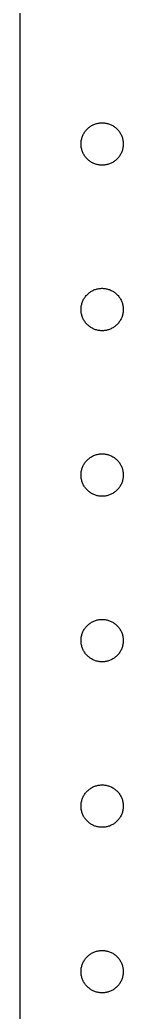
# Model space of a CAD drawing. Header units: metres. Extents: x 1 to 148, y -190 to 190.
# Drawn here: x 1.3 to 11.3, y -99.9 to -4 of the extents above; entities that cross this region are included whole.
import ezdxf

# ---------------------------------------------------------------- set-up
doc = ezdxf.new("R2010")
doc.units = ezdxf.units.M

msp = doc.modelspace()

# ---------------------------------------------------------------- linework, layer by layer
for p, q in [((1.26969, 184.15), (1.26969, -184.15)), ((7.96308, -14.4204), (8.03052, -14.367)), ((8.03052, -14.367), (8.09989, -14.3166)), ((8.09989, -14.3166), (8.17121, -14.2689)), ((8.17121, -14.2689), (8.24485, -14.2243)), ((8.24485, -14.2243), (8.32003, -14.1832)), ((8.32003, -14.1832), (8.39677, -14.1449)), ((8.39677, -14.1449), (8.47545, -14.11)), ((8.47545, -14.11), (8.55529, -14.0782)), ((8.55529, -14.0782), (8.63629, -14.0503)), ((8.63629, -14.0503), (8.71846, -14.0255)), ((8.71846, -14.0255), (8.80179, -14.0038)), ((8.80179, -14.0038), (8.8855, -13.986)), ((8.8855, -13.986), (8.97038, -13.9716)), ((8.97038, -13.9716), (9.05565, -13.9612)), ((9.05565, -13.9612), (9.14091, -13.9538)), ((9.14091, -13.9538), (9.22696, -13.9503)), ((9.22696, -13.9503), (9.31261, -13.9503)), ((9.31261, -13.9503), (9.39865, -13.9538)), ((9.39865, -13.9538), (9.48392, -13.9612)), ((9.48392, -13.9612), (9.56918, -13.9716)), ((9.56918, -13.9716), (9.65406, -13.986)), ((9.65406, -13.986), (9.73778, -14.0038)), ((9.73778, -14.0038), (9.82111, -14.0255)), ((9.82111, -14.0255), (9.90327, -14.0503)), ((9.90327, -14.0503), (9.98427, -14.0782)), ((9.98427, -14.0782), (10.0641, -14.11)), ((10.0641, -14.11), (10.1428, -14.1449)), ((10.1428, -14.1449), (10.2195, -14.1832)), ((10.2195, -14.1832), (10.2947, -14.2243)), ((10.2947, -14.2243), (10.3684, -14.2689)), ((10.3684, -14.2689), (10.4397, -14.3166)), ((10.4397, -14.3166), (10.509, -14.367)), ((10.509, -14.367), (10.5765, -14.4204)), ((7.30731, -15.4072), (7.33366, -15.3258)), ((7.33366, -15.3258), (7.36389, -15.2452)), ((7.36389, -15.2452), (7.39722, -15.1661)), ((7.39722, -15.1661), (7.43365, -15.0882)), ((7.43365, -15.0882), (7.47319, -15.0123)), ((7.47319, -15.0123), (7.51621, -14.9378)), ((7.51621, -14.9378), (7.56233, -14.8654)), ((7.56233, -14.8654), (7.61116, -14.7948)), ((7.61116, -14.7948), (7.6631, -14.7266)), ((7.6631, -14.7266), (7.71813, -14.6603)), ((7.71813, -14.6603), (7.77549, -14.5964)), ((7.77549, -14.5964), (7.83557, -14.5352)), ((7.83557, -14.5352), (7.89797, -14.4762)), ((7.89797, -14.4762), (7.96308, -14.4204)), ((10.5765, -14.4204), (10.6416, -14.4762)), ((10.6416, -14.4762), (10.704, -14.5352)), ((10.704, -14.5352), (10.7641, -14.5964)), ((10.7641, -14.5964), (10.8218, -14.6603)), ((10.8218, -14.6603), (10.8765, -14.7266)), ((10.8765, -14.7266), (10.9284, -14.7948)), ((10.9284, -14.7948), (10.9772, -14.8654)), ((10.9772, -14.8654), (11.0234, -14.9378)), ((11.0234, -14.9378), (11.0664, -15.0123)), ((11.0664, -15.0123), (11.1059, -15.0882)), ((11.1059, -15.0882), (11.1427, -15.1661)), ((11.1427, -15.1661), (11.1757, -15.2452)), ((11.1757, -15.2452), (11.2059, -15.3258)), ((11.2059, -15.3258), (11.2323, -15.4072)), ((7.21971, -15.9998), (7.22165, -15.9141)), ((7.22165, -16.0858), (7.21971, -15.9998)), ((7.22165, -15.9141), (7.22708, -15.8281)), ((7.22708, -16.1715), (7.22165, -16.0858)), ((7.22708, -15.8281), (7.23599, -15.7428)), ((7.23599, -16.2568), (7.22708, -16.1715)), ((7.23599, -15.7428), (7.24839, -15.658)), ((7.24839, -16.3416), (7.23599, -16.2568)), ((7.24839, -15.658), (7.26467, -15.5735)), ((7.26467, -15.5735), (7.28405, -15.4901)), ((7.28405, -15.4901), (7.30731, -15.4072)), ((11.2323, -15.4072), (11.2555, -15.4901)), ((11.2555, -15.4901), (11.2749, -15.5735)), ((11.2749, -15.5735), (11.2912, -15.658)), ((11.2912, -15.658), (11.3036, -15.7428)), ((11.3036, -16.2568), (11.2912, -16.3416)), ((11.3036, -15.7428), (11.3125, -15.8281)), ((11.3125, -16.1715), (11.3036, -16.2568)), ((11.3125, -15.8281), (11.3179, -15.9141)), ((11.3179, -16.0858), (11.3125, -16.1715)), ((11.3179, -15.9141), (11.3199, -15.9998)), ((11.3199, -15.9998), (11.3179, -16.0858)), ((7.26467, -16.4261), (7.24839, -16.3416)), ((7.28405, -16.5095), (7.26467, -16.4261)), ((7.30731, -16.5924), (7.28405, -16.5095)), ((7.33366, -16.6742), (7.30731, -16.5924)), ((7.36389, -16.7544), (7.33366, -16.6742)), ((7.39722, -16.8335), (7.36389, -16.7544)), ((7.43365, -16.9114), (7.39722, -16.8335)), ((7.47319, -16.9873), (7.43365, -16.9114)), ((7.51621, -17.0617), (7.47319, -16.9873)), ((7.56233, -17.1342), (7.51621, -17.0617)), ((7.61116, -17.2048), (7.56233, -17.1342)), ((7.6631, -17.273), (7.61116, -17.2048)), ((10.9284, -17.2048), (10.8765, -17.273)), ((10.9772, -17.1342), (10.9284, -17.2048)), ((11.0234, -17.0617), (10.9772, -17.1342)), ((11.0664, -16.9873), (11.0234, -17.0617)), ((11.1059, -16.9114), (11.0664, -16.9873)), ((11.1427, -16.8335), (11.1059, -16.9114)), ((11.1757, -16.7544), (11.1427, -16.8335)), ((11.2059, -16.6742), (11.1757, -16.7544)), ((11.2323, -16.5924), (11.2059, -16.6742)), ((11.2555, -16.5095), (11.2323, -16.5924)), ((11.2749, -16.4261), (11.2555, -16.5095)), ((11.2912, -16.3416), (11.2749, -16.4261)), ((7.71813, -17.3393), (7.6631, -17.273)), ((7.77549, -17.4032), (7.71813, -17.3393)), ((7.83557, -17.4644), (7.77549, -17.4032)), ((7.89797, -17.5233), (7.83557, -17.4644)), ((7.96308, -17.5795), (7.89797, -17.5233)), ((8.03052, -17.6326), (7.96308, -17.5795)), ((8.09989, -17.683), (8.03052, -17.6326)), ((8.17121, -17.7307), (8.09989, -17.683)), ((8.24485, -17.7753), (8.17121, -17.7307)), ((8.32003, -17.8164), (8.24485, -17.7753)), ((8.39677, -17.8547), (8.32003, -17.8164)), ((8.47545, -17.8896), (8.39677, -17.8547)), ((8.55529, -17.9214), (8.47545, -17.8896)), ((8.63629, -17.9493), (8.55529, -17.9214)), ((8.71846, -17.9745), (8.63629, -17.9493)), ((8.80179, -17.9958), (8.71846, -17.9745)), ((8.8855, -18.0136), (8.80179, -17.9958)), ((8.97038, -18.028), (8.8855, -18.0136)), ((9.05565, -18.0384), (8.97038, -18.028)), ((9.14091, -18.0458), (9.05565, -18.0384)), ((9.22696, -18.0493), (9.14091, -18.0458)), ((9.31261, -18.0493), (9.22696, -18.0493)), ((9.39865, -18.0458), (9.31261, -18.0493)), ((9.48392, -18.0384), (9.39865, -18.0458)), ((9.56918, -18.028), (9.48392, -18.0384)), ((9.65406, -18.0136), (9.56918, -18.028)), ((9.73778, -17.9958), (9.65406, -18.0136)), ((9.82111, -17.9745), (9.73778, -17.9958)), ((9.90327, -17.9493), (9.82111, -17.9745)), ((9.98427, -17.9214), (9.90327, -17.9493)), ((10.0641, -17.8896), (9.98427, -17.9214)), ((10.1428, -17.8547), (10.0641, -17.8896)), ((10.2195, -17.8164), (10.1428, -17.8547)), ((10.2947, -17.7753), (10.2195, -17.8164)), ((10.3684, -17.7307), (10.2947, -17.7753)), ((10.4397, -17.683), (10.3684, -17.7307)), ((10.509, -17.6326), (10.4397, -17.683)), ((10.5765, -17.5795), (10.509, -17.6326)), ((10.6416, -17.5233), (10.5765, -17.5795)), ((10.704, -17.4644), (10.6416, -17.5233)), ((10.7641, -17.4032), (10.704, -17.4644)), ((10.8218, -17.3393), (10.7641, -17.4032)), ((10.8765, -17.273), (10.8218, -17.3393)), ((7.6631, -30.7264), (7.71813, -30.6601)), ((7.71813, -30.6601), (7.77549, -30.5966)), ((7.77549, -30.5966), (7.83557, -30.535)), ((7.83557, -30.535), (7.89797, -30.4764)), ((7.89797, -30.4764), (7.96308, -30.4202)), ((7.96308, -30.4202), (8.03052, -30.3668)), ((8.03052, -30.3668), (8.09989, -30.3164)), ((8.09989, -30.3164), (8.17121, -30.2691)), ((8.17121, -30.2691), (8.24485, -30.2245)), ((8.24485, -30.2245), (8.32003, -30.183)), ((8.32003, -30.183), (8.39677, -30.1451)), ((8.39677, -30.1451), (8.47545, -30.1098)), ((8.47545, -30.1098), (8.55529, -30.0784)), ((8.55529, -30.0784), (8.63629, -30.0501)), ((8.63629, -30.0501), (8.71846, -30.0253)), ((8.71846, -30.0253), (8.80179, -30.004)), ((8.80179, -30.004), (8.8855, -29.9862)), ((8.8855, -29.9862), (8.97038, -29.9718)), ((8.97038, -29.9718), (9.05565, -29.961)), ((9.05565, -29.961), (9.14091, -29.954)), ((9.14091, -29.954), (9.22696, -29.9501)), ((9.22696, -29.9501), (9.31261, -29.9501)), ((9.31261, -29.9501), (9.39865, -29.954)), ((9.39865, -29.954), (9.48392, -29.961)), ((9.48392, -29.961), (9.56918, -29.9718)), ((9.56918, -29.9718), (9.65406, -29.9862)), ((9.65406, -29.9862), (9.73778, -30.004)), ((9.73778, -30.004), (9.82111, -30.0253)), ((9.82111, -30.0253), (9.90327, -30.0501)), ((9.90327, -30.0501), (9.98427, -30.0784)), ((9.98427, -30.0784), (10.0641, -30.1098)), ((10.0641, -30.1098), (10.1428, -30.1451)), ((10.1428, -30.1451), (10.2195, -30.183)), ((10.2195, -30.183), (10.2947, -30.2245)), ((10.2947, -30.2245), (10.3684, -30.2691)), ((10.3684, -30.2691), (10.4397, -30.3164)), ((10.4397, -30.3164), (10.509, -30.3668)), ((10.509, -30.3668), (10.5765, -30.4202)), ((10.5765, -30.4202), (10.6416, -30.4764)), ((10.6416, -30.4764), (10.704, -30.535)), ((10.704, -30.535), (10.7641, -30.5966)), ((10.7641, -30.5966), (10.8218, -30.6601)), ((10.8218, -30.6601), (10.8765, -30.7264)), ((7.24839, -31.6578), (7.26467, -31.5737)), ((7.26467, -31.5737), (7.28405, -31.4899)), ((7.28405, -31.4899), (7.30731, -31.4074)), ((7.30731, -31.4074), (7.33366, -31.3256)), ((7.33366, -31.3256), (7.36389, -31.245)), ((7.36389, -31.245), (7.39722, -31.1659)), ((7.39722, -31.1659), (7.43365, -31.0884)), ((7.43365, -31.0884), (7.47319, -31.0121)), ((7.47319, -31.0121), (7.51621, -30.938)), ((7.51621, -30.938), (7.56233, -30.8652)), ((7.56233, -30.8652), (7.61116, -30.795)), ((7.61116, -30.795), (7.6631, -30.7264)), ((10.8765, -30.7264), (10.9284, -30.795)), ((10.9284, -30.795), (10.9772, -30.8652)), ((10.9772, -30.8652), (11.0234, -30.938)), ((11.0234, -30.938), (11.0664, -31.0121)), ((11.0664, -31.0121), (11.1059, -31.0884)), ((11.1059, -31.0884), (11.1427, -31.1659)), ((11.1427, -31.1659), (11.1757, -31.245)), ((11.1757, -31.245), (11.2059, -31.3256)), ((11.2059, -31.3256), (11.2323, -31.4074)), ((11.2323, -31.4074), (11.2555, -31.4899)), ((11.2555, -31.4899), (11.2749, -31.5737)), ((11.2749, -31.5737), (11.2912, -31.6578)), ((7.21971, -32), (7.22165, -31.9139)), ((7.22165, -32.0856), (7.21971, -32)), ((7.22165, -31.9139), (7.22708, -31.8283)), ((7.22708, -32.1713), (7.22165, -32.0856)), ((7.22708, -31.8283), (7.23599, -31.743)), ((7.23599, -32.2566), (7.22708, -32.1713)), ((7.23599, -31.743), (7.24839, -31.6578)), ((7.24839, -32.3418), (7.23599, -32.2566)), ((7.26467, -32.4259), (7.24839, -32.3418)), ((7.28405, -32.5096), (7.26467, -32.4259)), ((7.30731, -32.5922), (7.28405, -32.5096)), ((7.33366, -32.674), (7.30731, -32.5922)), ((11.2323, -32.5922), (11.2059, -32.674)), ((11.2555, -32.5096), (11.2323, -32.5922)), ((11.2749, -32.4259), (11.2555, -32.5096)), ((11.2912, -32.3418), (11.2749, -32.4259)), ((11.2912, -31.6578), (11.3036, -31.743)), ((11.3036, -32.2566), (11.2912, -32.3418)), ((11.3036, -31.743), (11.3125, -31.8283)), ((11.3125, -32.1713), (11.3036, -32.2566)), ((11.3125, -31.8283), (11.3179, -31.9139)), ((11.3179, -32.0856), (11.3125, -32.1713)), ((11.3179, -31.9139), (11.3199, -32)), ((11.3199, -32), (11.3179, -32.0856)), ((7.36389, -32.7546), (7.33366, -32.674)), ((7.39722, -32.8337), (7.36389, -32.7546)), ((7.43365, -32.9112), (7.39722, -32.8337)), ((7.47319, -32.9875), (7.43365, -32.9112)), ((7.51621, -33.0619), (7.47319, -32.9875)), ((7.56233, -33.1344), (7.51621, -33.0619)), ((7.61116, -33.2049), (7.56233, -33.1344)), ((7.6631, -33.2732), (7.61116, -33.2049)), ((7.71813, -33.3394), (7.6631, -33.2732)), ((7.77549, -33.403), (7.71813, -33.3394)), ((7.83557, -33.4646), (7.77549, -33.403)), ((7.89797, -33.5231), (7.83557, -33.4646)), ((7.96308, -33.5793), (7.89797, -33.5231)), ((10.6416, -33.5231), (10.5765, -33.5793)), ((10.704, -33.4646), (10.6416, -33.5231)), ((10.7641, -33.403), (10.704, -33.4646)), ((10.8218, -33.3394), (10.7641, -33.403)), ((10.8765, -33.2732), (10.8218, -33.3394)), ((10.9284, -33.2049), (10.8765, -33.2732)), ((10.9772, -33.1344), (10.9284, -33.2049)), ((11.0234, -33.0619), (10.9772, -33.1344)), ((11.0664, -32.9875), (11.0234, -33.0619)), ((11.1059, -32.9112), (11.0664, -32.9875)), ((11.1427, -32.8337), (11.1059, -32.9112)), ((11.1757, -32.7546), (11.1427, -32.8337)), ((11.2059, -32.674), (11.1757, -32.7546)), ((8.03052, -33.6328), (7.96308, -33.5793)), ((8.09989, -33.6832), (8.03052, -33.6328)), ((8.17121, -33.7305), (8.09989, -33.6832)), ((8.24485, -33.7751), (8.17121, -33.7305)), ((8.32003, -33.8165), (8.24485, -33.7751)), ((8.39677, -33.8545), (8.32003, -33.8165)), ((8.47545, -33.8898), (8.39677, -33.8545)), ((8.55529, -33.9212), (8.47545, -33.8898)), ((8.63629, -33.9495), (8.55529, -33.9212)), ((8.71846, -33.9743), (8.63629, -33.9495)), ((8.80179, -33.9956), (8.71846, -33.9743)), ((8.8855, -34.0134), (8.80179, -33.9956)), ((8.97038, -34.0278), (8.8855, -34.0134)), ((9.05565, -34.0386), (8.97038, -34.0278)), ((9.14091, -34.0456), (9.05565, -34.0386)), ((9.22696, -34.0495), (9.14091, -34.0456)), ((9.31261, -34.0495), (9.22696, -34.0495)), ((9.39865, -34.0456), (9.31261, -34.0495)), ((9.48392, -34.0386), (9.39865, -34.0456)), ((9.56918, -34.0278), (9.48392, -34.0386)), ((9.65406, -34.0134), (9.56918, -34.0278)), ((9.73778, -33.9956), (9.65406, -34.0134)), ((9.82111, -33.9743), (9.73778, -33.9956)), ((9.90327, -33.9495), (9.82111, -33.9743)), ((9.98427, -33.9212), (9.90327, -33.9495)), ((10.0641, -33.8898), (9.98427, -33.9212)), ((10.1428, -33.8545), (10.0641, -33.8898)), ((10.2195, -33.8165), (10.1428, -33.8545)), ((10.2947, -33.7751), (10.2195, -33.8165)), ((10.3684, -33.7305), (10.2947, -33.7751)), ((10.4397, -33.6832), (10.3684, -33.7305)), ((10.509, -33.6328), (10.4397, -33.6832)), ((10.5765, -33.5793), (10.509, -33.6328)), ((8.63629, -46.0503), (8.71846, -46.0255)), ((8.71846, -46.0255), (8.80179, -46.0038)), ((8.80179, -46.0038), (8.8855, -45.986)), ((8.8855, -45.986), (8.97038, -45.9716)), ((8.97038, -45.9716), (9.05565, -45.9611)), ((9.05565, -45.9611), (9.14091, -45.9538)), ((9.14091, -45.9538), (9.22696, -45.9503)), ((9.22696, -45.9503), (9.31261, -45.9503)), ((9.31261, -45.9503), (9.39865, -45.9538)), ((9.39865, -45.9538), (9.48392, -45.9611)), ((9.48392, -45.9611), (9.56918, -45.9716)), ((9.56918, -45.9716), (9.65406, -45.986)), ((9.65406, -45.986), (9.73778, -46.0038)), ((9.73778, -46.0038), (9.82111, -46.0255)), ((9.82111, -46.0255), (9.90327, -46.0503)), ((7.47319, -47.0122), (7.51621, -46.9378)), ((7.51621, -46.9378), (7.56233, -46.8654)), ((7.56233, -46.8654), (7.61116, -46.7948)), ((7.61116, -46.7948), (7.6631, -46.7266)), ((7.6631, -46.7266), (7.71813, -46.6603)), ((7.71813, -46.6603), (7.77549, -46.5964)), ((7.77549, -46.5964), (7.83557, -46.5351)), ((7.83557, -46.5351), (7.89797, -46.4762)), ((7.89797, -46.4762), (7.96308, -46.4204)), ((7.96308, -46.4204), (8.03052, -46.3669)), ((8.03052, -46.3669), (8.09989, -46.3166)), ((8.09989, -46.3166), (8.17121, -46.2689)), ((8.17121, -46.2689), (8.24485, -46.2243)), ((8.24485, -46.2243), (8.32003, -46.1832)), ((8.32003, -46.1832), (8.39677, -46.1449)), ((8.39677, -46.1449), (8.47545, -46.11)), ((8.47545, -46.11), (8.55529, -46.0782)), ((8.55529, -46.0782), (8.63629, -46.0503)), ((9.90327, -46.0503), (9.98427, -46.0782)), ((9.98427, -46.0782), (10.0641, -46.11)), ((10.0641, -46.11), (10.1428, -46.1449)), ((10.1428, -46.1449), (10.2195, -46.1832)), ((10.2195, -46.1832), (10.2947, -46.2243)), ((10.2947, -46.2243), (10.3684, -46.2689)), ((10.3684, -46.2689), (10.4397, -46.3166)), ((10.4397, -46.3166), (10.509, -46.3669)), ((10.509, -46.3669), (10.5765, -46.4204)), ((10.5765, -46.4204), (10.6416, -46.4762)), ((10.6416, -46.4762), (10.704, -46.5351)), ((10.704, -46.5351), (10.7641, -46.5964)), ((10.7641, -46.5964), (10.8218, -46.6603)), ((10.8218, -46.6603), (10.8765, -46.7266)), ((10.8765, -46.7266), (10.9284, -46.7948)), ((10.9284, -46.7948), (10.9772, -46.8654)), ((10.9772, -46.8654), (11.0234, -46.9378)), ((11.0234, -46.9378), (11.0664, -47.0122)), ((7.21971, -47.9998), (7.22165, -47.9141)), ((7.22165, -47.9141), (7.22708, -47.8281)), ((7.22708, -47.8281), (7.23599, -47.7428)), ((7.23599, -47.7428), (7.24839, -47.6579)), ((7.24839, -47.6579), (7.26467, -47.5735)), ((7.26467, -47.5735), (7.28405, -47.4901)), ((7.28405, -47.4901), (7.30731, -47.4072)), ((7.30731, -47.4072), (7.33366, -47.3258)), ((7.33366, -47.3258), (7.36389, -47.2452)), ((7.36389, -47.2452), (7.39722, -47.1661)), ((7.39722, -47.1661), (7.43365, -47.0882)), ((7.43365, -47.0882), (7.47319, -47.0122)), ((11.0664, -47.0122), (11.1059, -47.0882)), ((11.1059, -47.0882), (11.1427, -47.1661)), ((11.1427, -47.1661), (11.1757, -47.2452)), ((11.1757, -47.2452), (11.2059, -47.3258)), ((11.2059, -47.3258), (11.2323, -47.4072)), ((11.2323, -47.4072), (11.2555, -47.4901)), ((11.2555, -47.4901), (11.2749, -47.5735)), ((11.2749, -47.5735), (11.2912, -47.6579)), ((11.2912, -47.6579), (11.3036, -47.7428)), ((11.3036, -47.7428), (11.3125, -47.8281)), ((11.3125, -47.8281), (11.3179, -47.9141)), ((11.3179, -47.9141), (11.3199, -47.9998)), ((7.22165, -48.0858), (7.21971, -47.9998)), ((7.22708, -48.1715), (7.22165, -48.0858)), ((7.23599, -48.2567), (7.22708, -48.1715)), ((7.24839, -48.3416), (7.23599, -48.2567)), ((7.26467, -48.4261), (7.24839, -48.3416)), ((7.28405, -48.5094), (7.26467, -48.4261)), ((7.30731, -48.5924), (7.28405, -48.5094)), ((7.33366, -48.6742), (7.30731, -48.5924)), ((7.36389, -48.7544), (7.33366, -48.6742)), ((7.39722, -48.8335), (7.36389, -48.7544)), ((7.43365, -48.9114), (7.39722, -48.8335)), ((7.47319, -48.9873), (7.43365, -48.9114)), ((11.1059, -48.9114), (11.0664, -48.9873)), ((11.1427, -48.8335), (11.1059, -48.9114)), ((11.1757, -48.7544), (11.1427, -48.8335)), ((11.2059, -48.6742), (11.1757, -48.7544)), ((11.2323, -48.5924), (11.2059, -48.6742)), ((11.2555, -48.5094), (11.2323, -48.5924)), ((11.2749, -48.4261), (11.2555, -48.5094)), ((11.2912, -48.3416), (11.2749, -48.4261)), ((11.3036, -48.2567), (11.2912, -48.3416)), ((11.3125, -48.1715), (11.3036, -48.2567)), ((11.3179, -48.0858), (11.3125, -48.1715)), ((11.3199, -47.9998), (11.3179, -48.0858)), ((7.51621, -49.0617), (7.47319, -48.9873)), ((7.56233, -49.1342), (7.51621, -49.0617)), ((7.61116, -49.2047), (7.56233, -49.1342)), ((7.6631, -49.2733), (7.61116, -49.2047)), ((7.71813, -49.3392), (7.6631, -49.2733)), ((7.77549, -49.4032), (7.71813, -49.3392)), ((7.83557, -49.4644), (7.77549, -49.4032)), ((7.89797, -49.5233), (7.83557, -49.4644)), ((7.96308, -49.5795), (7.89797, -49.5233)), ((8.03052, -49.6326), (7.96308, -49.5795)), ((8.09989, -49.683), (8.03052, -49.6326)), ((8.17121, -49.7307), (8.09989, -49.683)), ((8.24485, -49.7753), (8.17121, -49.7307)), ((8.32003, -49.8163), (8.24485, -49.7753)), ((8.39677, -49.8547), (8.32003, -49.8163)), ((8.47545, -49.8896), (8.39677, -49.8547)), ((10.1428, -49.8547), (10.0641, -49.8896)), ((10.2195, -49.8163), (10.1428, -49.8547)), ((10.2947, -49.7753), (10.2195, -49.8163)), ((10.3684, -49.7307), (10.2947, -49.7753)), ((10.4397, -49.683), (10.3684, -49.7307)), ((10.509, -49.6326), (10.4397, -49.683)), ((10.5765, -49.5795), (10.509, -49.6326)), ((10.6416, -49.5233), (10.5765, -49.5795)), ((10.704, -49.4644), (10.6416, -49.5233)), ((10.7641, -49.4032), (10.704, -49.4644)), ((10.8218, -49.3392), (10.7641, -49.4032)), ((10.8765, -49.2733), (10.8218, -49.3392)), ((10.9284, -49.2047), (10.8765, -49.2733)), ((10.9772, -49.1342), (10.9284, -49.2047)), ((11.0234, -49.0617), (10.9772, -49.1342)), ((11.0664, -48.9873), (11.0234, -49.0617)), ((8.55529, -49.9214), (8.47545, -49.8896)), ((8.63629, -49.9497), (8.55529, -49.9214)), ((8.71846, -49.9745), (8.63629, -49.9497)), ((8.80179, -49.9958), (8.71846, -49.9745)), ((8.8855, -50.0136), (8.80179, -49.9958)), ((8.97038, -50.028), (8.8855, -50.0136)), ((9.05565, -50.0384), (8.97038, -50.028)), ((9.14091, -50.0458), (9.05565, -50.0384)), ((9.22696, -50.0493), (9.14091, -50.0458)), ((9.31261, -50.0493), (9.22696, -50.0493)), ((9.39865, -50.0458), (9.31261, -50.0493)), ((9.48392, -50.0384), (9.39865, -50.0458)), ((9.56918, -50.028), (9.48392, -50.0384)), ((9.65406, -50.0136), (9.56918, -50.028)), ((9.73778, -49.9958), (9.65406, -50.0136)), ((9.82111, -49.9745), (9.73778, -49.9958)), ((9.90327, -49.9497), (9.82111, -49.9745)), ((9.98427, -49.9214), (9.90327, -49.9497)), ((10.0641, -49.8896), (9.98427, -49.9214)), ((8.03052, -62.3667), (8.09989, -62.3164)), ((8.09989, -62.3164), (8.17121, -62.2691)), ((8.17121, -62.2691), (8.24485, -62.2245)), ((8.24485, -62.2245), (8.32003, -62.183)), ((8.32003, -62.183), (8.39677, -62.145)), ((8.39677, -62.145), (8.47545, -62.1102)), ((8.47545, -62.1102), (8.55529, -62.0784)), ((8.55529, -62.0784), (8.63629, -62.0501)), ((8.63629, -62.0501), (8.71846, -62.0253)), ((8.71846, -62.0253), (8.80179, -62.004)), ((8.80179, -62.004), (8.8855, -61.9861)), ((8.8855, -61.9861), (8.97038, -61.9718)), ((8.97038, -61.9718), (9.05565, -61.9609)), ((9.05565, -61.9609), (9.14091, -61.954)), ((9.14091, -61.954), (9.22696, -61.9501)), ((9.22696, -61.9501), (9.31261, -61.9501)), ((9.31261, -61.9501), (9.39865, -61.954)), ((9.39865, -61.954), (9.48392, -61.9609)), ((9.48392, -61.9609), (9.56918, -61.9718)), ((9.56918, -61.9718), (9.65406, -61.9861)), ((9.65406, -61.9861), (9.73778, -62.004)), ((9.73778, -62.004), (9.82111, -62.0253)), ((9.82111, -62.0253), (9.90327, -62.0501)), ((9.90327, -62.0501), (9.98427, -62.0784)), ((9.98427, -62.0784), (10.0641, -62.1102)), ((10.0641, -62.1102), (10.1428, -62.145)), ((10.1428, -62.145), (10.2195, -62.183)), ((10.2195, -62.183), (10.2947, -62.2245)), ((10.2947, -62.2245), (10.3684, -62.2691)), ((10.3684, -62.2691), (10.4397, -62.3164)), ((10.4397, -62.3164), (10.509, -62.3667)), ((7.33366, -63.3256), (7.36389, -63.245)), ((7.36389, -63.245), (7.39722, -63.1659)), ((7.39722, -63.1659), (7.43365, -63.0884)), ((7.43365, -63.0884), (7.47319, -63.012)), ((7.47319, -63.012), (7.51621, -62.938)), ((7.51621, -62.938), (7.56233, -62.8655)), ((7.56233, -62.8655), (7.61116, -62.795)), ((7.61116, -62.795), (7.6631, -62.7264)), ((7.6631, -62.7264), (7.71813, -62.6601)), ((7.71813, -62.6601), (7.77549, -62.5966)), ((7.77549, -62.5966), (7.83557, -62.5349)), ((7.83557, -62.5349), (7.89797, -62.4764)), ((7.89797, -62.4764), (7.96308, -62.4202)), ((7.96308, -62.4202), (8.03052, -62.3667)), ((10.509, -62.3667), (10.5765, -62.4202)), ((10.5765, -62.4202), (10.6416, -62.4764)), ((10.6416, -62.4764), (10.704, -62.5349)), ((10.704, -62.5349), (10.7641, -62.5966)), ((10.7641, -62.5966), (10.8218, -62.6601)), ((10.8218, -62.6601), (10.8765, -62.7264)), ((10.8765, -62.7264), (10.9284, -62.795)), ((10.9284, -62.795), (10.9772, -62.8655)), ((10.9772, -62.8655), (11.0234, -62.938)), ((11.0234, -62.938), (11.0664, -63.012)), ((11.0664, -63.012), (11.1059, -63.0884)), ((11.1059, -63.0884), (11.1427, -63.1659)), ((11.1427, -63.1659), (11.1757, -63.245)), ((11.1757, -63.245), (11.2059, -63.3256)), ((7.21971, -64), (7.22165, -63.9139)), ((7.22165, -64.0856), (7.21971, -64)), ((7.22165, -63.9139), (7.22708, -63.8283)), ((7.22708, -64.1713), (7.22165, -64.0856)), ((7.22708, -63.8283), (7.23599, -63.743)), ((7.23599, -64.2569), (7.22708, -64.1713)), ((7.23599, -63.743), (7.24839, -63.6577)), ((7.24839, -64.3418), (7.23599, -64.2569)), ((7.24839, -63.6577), (7.26467, -63.5736)), ((7.26467, -63.5736), (7.28405, -63.4899)), ((7.28405, -63.4899), (7.30731, -63.4074)), ((7.30731, -63.4074), (7.33366, -63.3256)), ((11.2059, -63.3256), (11.2323, -63.4074)), ((11.2323, -63.4074), (11.2555, -63.4899)), ((11.2555, -63.4899), (11.2749, -63.5736)), ((11.2749, -63.5736), (11.2912, -63.6577)), ((11.2912, -63.6577), (11.3036, -63.743)), ((11.3036, -64.2569), (11.2912, -64.3418)), ((11.3036, -63.743), (11.3125, -63.8283)), ((11.3125, -64.1713), (11.3036, -64.2569)), ((11.3125, -63.8283), (11.3179, -63.9139)), ((11.3179, -64.0856), (11.3125, -64.1713)), ((11.3179, -63.9139), (11.3199, -64)), ((11.3199, -64), (11.3179, -64.0856)), ((7.26467, -64.4259), (7.24839, -64.3418)), ((7.28405, -64.5096), (7.26467, -64.4259)), ((7.30731, -64.5922), (7.28405, -64.5096)), ((7.33366, -64.674), (7.30731, -64.5922)), ((7.36389, -64.7546), (7.33366, -64.674)), ((7.39722, -64.8336), (7.36389, -64.7546)), ((7.43365, -64.9112), (7.39722, -64.8336)), ((7.47319, -64.9875), (7.43365, -64.9112)), ((7.51621, -65.0619), (7.47319, -64.9875)), ((7.56233, -65.1344), (7.51621, -65.0619)), ((7.61116, -65.2049), (7.56233, -65.1344)), ((7.6631, -65.2731), (7.61116, -65.2049)), ((10.9284, -65.2049), (10.8765, -65.2731)), ((10.9772, -65.1344), (10.9284, -65.2049)), ((11.0234, -65.0619), (10.9772, -65.1344)), ((11.0664, -64.9875), (11.0234, -65.0619)), ((11.1059, -64.9112), (11.0664, -64.9875)), ((11.1427, -64.8336), (11.1059, -64.9112)), ((11.1757, -64.7546), (11.1427, -64.8336)), ((11.2059, -64.674), (11.1757, -64.7546)), ((11.2323, -64.5922), (11.2059, -64.674)), ((11.2555, -64.5096), (11.2323, -64.5922)), ((11.2749, -64.4259), (11.2555, -64.5096)), ((11.2912, -64.3418), (11.2749, -64.4259)), ((7.71813, -65.3394), (7.6631, -65.2731)), ((7.77549, -65.403), (7.71813, -65.3394)), ((7.83557, -65.4646), (7.77549, -65.403)), ((7.89797, -65.5231), (7.83557, -65.4646)), ((7.96308, -65.5793), (7.89797, -65.5231)), ((8.03052, -65.6328), (7.96308, -65.5793)), ((8.09989, -65.6832), (8.03052, -65.6328)), ((8.17121, -65.7309), (8.09989, -65.6832)), ((8.24485, -65.7751), (8.17121, -65.7309)), ((8.32003, -65.8165), (8.24485, -65.7751)), ((8.39677, -65.8549), (8.32003, -65.8165)), ((8.47545, -65.8898), (8.39677, -65.8549)), ((8.55529, -65.9212), (8.47545, -65.8898)), ((8.63629, -65.9495), (8.55529, -65.9212)), ((8.71846, -65.9743), (8.63629, -65.9495)), ((8.80179, -65.9956), (8.71846, -65.9743)), ((8.8855, -66.0134), (8.80179, -65.9956)), ((8.97038, -66.0278), (8.8855, -66.0134)), ((9.05565, -66.0386), (8.97038, -66.0278)), ((9.14091, -66.0456), (9.05565, -66.0386)), ((9.22696, -66.0495), (9.14091, -66.0456)), ((9.31261, -66.0495), (9.22696, -66.0495)), ((9.39865, -66.0456), (9.31261, -66.0495)), ((9.48392, -66.0386), (9.39865, -66.0456)), ((9.56918, -66.0278), (9.48392, -66.0386)), ((9.65406, -66.0134), (9.56918, -66.0278)), ((9.73778, -65.9956), (9.65406, -66.0134)), ((9.82111, -65.9743), (9.73778, -65.9956)), ((9.90327, -65.9495), (9.82111, -65.9743)), ((9.98427, -65.9212), (9.90327, -65.9495)), ((10.0641, -65.8898), (9.98427, -65.9212)), ((10.1428, -65.8549), (10.0641, -65.8898)), ((10.2195, -65.8165), (10.1428, -65.8549)), ((10.2947, -65.7751), (10.2195, -65.8165)), ((10.3684, -65.7309), (10.2947, -65.7751)), ((10.4397, -65.6832), (10.3684, -65.7309)), ((10.509, -65.6328), (10.4397, -65.6832)), ((10.5765, -65.5793), (10.509, -65.6328)), ((10.6416, -65.5231), (10.5765, -65.5793)), ((10.704, -65.4646), (10.6416, -65.5231)), ((10.7641, -65.403), (10.704, -65.4646)), ((10.8218, -65.3394), (10.7641, -65.403)), ((10.8765, -65.2731), (10.8218, -65.3394)), ((7.71813, -78.6603), (7.77549, -78.5964)), ((7.77549, -78.5964), (7.83557, -78.5351)), ((7.83557, -78.5351), (7.89797, -78.4762)), ((7.89797, -78.4762), (7.96308, -78.4204)), ((7.96308, -78.4204), (8.03052, -78.3669)), ((8.03052, -78.3669), (8.09989, -78.3165)), ((8.09989, -78.3165), (8.17121, -78.2689)), ((8.17121, -78.2689), (8.24485, -78.2243)), ((8.24485, -78.2243), (8.32003, -78.1832)), ((8.32003, -78.1832), (8.39677, -78.1448)), ((8.39677, -78.1448), (8.47545, -78.11)), ((8.47545, -78.11), (8.55529, -78.0782)), ((8.55529, -78.0782), (8.63629, -78.0503)), ((8.63629, -78.0503), (8.71846, -78.0255)), ((8.71846, -78.0255), (8.80179, -78.0042)), ((8.80179, -78.0042), (8.8855, -77.9859)), ((8.8855, -77.9859), (8.97038, -77.972)), ((8.97038, -77.972), (9.05565, -77.9611)), ((9.05565, -77.9611), (9.14091, -77.9538)), ((9.14091, -77.9538), (9.22696, -77.9503)), ((9.22696, -77.9503), (9.31261, -77.9503)), ((9.31261, -77.9503), (9.39865, -77.9538)), ((9.39865, -77.9538), (9.48392, -77.9611)), ((9.48392, -77.9611), (9.56918, -77.972)), ((9.56918, -77.972), (9.65406, -77.9859)), ((9.65406, -77.9859), (9.73778, -78.0042)), ((9.73778, -78.0042), (9.82111, -78.0255)), ((9.82111, -78.0255), (9.90327, -78.0503)), ((9.90327, -78.0503), (9.98427, -78.0782)), ((9.98427, -78.0782), (10.0641, -78.11)), ((10.0641, -78.11), (10.1428, -78.1448)), ((10.1428, -78.1448), (10.2195, -78.1832)), ((10.2195, -78.1832), (10.2947, -78.2243)), ((10.2947, -78.2243), (10.3684, -78.2689)), ((10.3684, -78.2689), (10.4397, -78.3165)), ((10.4397, -78.3165), (10.509, -78.3669)), ((10.509, -78.3669), (10.5765, -78.4204)), ((10.5765, -78.4204), (10.6416, -78.4762)), ((10.6416, -78.4762), (10.704, -78.5351)), ((10.704, -78.5351), (10.7641, -78.5964)), ((10.7641, -78.5964), (10.8218, -78.6603)), ((7.24839, -79.6579), (7.26467, -79.5734)), ((7.26467, -79.5734), (7.28405, -79.4901)), ((7.28405, -79.4901), (7.30731, -79.4072)), ((7.30731, -79.4072), (7.33366, -79.3258)), ((7.33366, -79.3258), (7.36389, -79.2452)), ((7.36389, -79.2452), (7.39722, -79.1661)), ((7.39722, -79.1661), (7.43365, -79.0882)), ((7.43365, -79.0882), (7.47319, -79.0122)), ((7.47319, -79.0122), (7.51621, -78.9378)), ((7.51621, -78.9378), (7.56233, -78.8653)), ((7.56233, -78.8653), (7.61116, -78.7948)), ((7.61116, -78.7948), (7.6631, -78.7266)), ((7.6631, -78.7266), (7.71813, -78.6603)), ((10.8218, -78.6603), (10.8765, -78.7266)), ((10.8765, -78.7266), (10.9284, -78.7948)), ((10.9284, -78.7948), (10.9772, -78.8653)), ((10.9772, -78.8653), (11.0234, -78.9378)), ((11.0234, -78.9378), (11.0664, -79.0122)), ((11.0664, -79.0122), (11.1059, -79.0882)), ((11.1059, -79.0882), (11.1427, -79.1661)), ((11.1427, -79.1661), (11.1757, -79.2452)), ((11.1757, -79.2452), (11.2059, -79.3258)), ((11.2059, -79.3258), (11.2323, -79.4072)), ((11.2323, -79.4072), (11.2555, -79.4901)), ((11.2555, -79.4901), (11.2749, -79.5734)), ((11.2749, -79.5734), (11.2912, -79.6579)), ((7.21971, -79.9998), (7.22165, -79.9141)), ((7.22165, -80.0858), (7.21971, -79.9998)), ((7.22165, -79.9141), (7.22708, -79.8281)), ((7.22708, -80.1715), (7.22165, -80.0858)), ((7.22708, -79.8281), (7.23599, -79.7428)), ((7.23599, -80.2567), (7.22708, -80.1715)), ((7.23599, -79.7428), (7.24839, -79.6579)), ((7.24839, -80.3416), (7.23599, -80.2567)), ((7.26467, -80.4261), (7.24839, -80.3416)), ((7.28405, -80.5098), (7.26467, -80.4261)), ((7.30731, -80.5924), (7.28405, -80.5098)), ((11.2555, -80.5098), (11.2323, -80.5924)), ((11.2749, -80.4261), (11.2555, -80.5098)), ((11.2912, -80.3416), (11.2749, -80.4261)), ((11.2912, -79.6579), (11.3036, -79.7428)), ((11.3036, -80.2567), (11.2912, -80.3416)), ((11.3036, -79.7428), (11.3125, -79.8281)), ((11.3125, -80.1715), (11.3036, -80.2567)), ((11.3125, -79.8281), (11.3179, -79.9141)), ((11.3179, -80.0858), (11.3125, -80.1715)), ((11.3179, -79.9141), (11.3199, -79.9998)), ((11.3199, -79.9998), (11.3179, -80.0858)), ((7.33366, -80.6741), (7.30731, -80.5924)), ((7.36389, -80.7544), (7.33366, -80.6741)), ((7.39722, -80.8334), (7.36389, -80.7544)), ((7.43365, -80.9113), (7.39722, -80.8334)), ((7.47319, -80.9873), (7.43365, -80.9113)), ((7.51621, -81.0617), (7.47319, -80.9873)), ((7.56233, -81.1342), (7.51621, -81.0617)), ((7.61116, -81.2047), (7.56233, -81.1342)), ((7.6631, -81.2733), (7.61116, -81.2047)), ((7.71813, -81.3392), (7.6631, -81.2733)), ((7.77549, -81.4032), (7.71813, -81.3392)), ((7.83557, -81.4644), (7.77549, -81.4032)), ((7.89797, -81.5233), (7.83557, -81.4644)), ((7.96308, -81.5795), (7.89797, -81.5233)), ((10.6416, -81.5233), (10.5765, -81.5795)), ((10.704, -81.4644), (10.6416, -81.5233)), ((10.7641, -81.4032), (10.704, -81.4644)), ((10.8218, -81.3392), (10.7641, -81.4032)), ((10.8765, -81.2733), (10.8218, -81.3392)), ((10.9284, -81.2047), (10.8765, -81.2733)), ((10.9772, -81.1342), (10.9284, -81.2047)), ((11.0234, -81.0617), (10.9772, -81.1342)), ((11.0664, -80.9873), (11.0234, -81.0617)), ((11.1059, -80.9113), (11.0664, -80.9873)), ((11.1427, -80.8334), (11.1059, -80.9113)), ((11.1757, -80.7544), (11.1427, -80.8334)), ((11.2059, -80.6741), (11.1757, -80.7544)), ((11.2323, -80.5924), (11.2059, -80.6741)), ((8.03052, -81.6326), (7.96308, -81.5795)), ((8.09989, -81.683), (8.03052, -81.6326)), ((8.17121, -81.7307), (8.09989, -81.683)), ((8.24485, -81.7752), (8.17121, -81.7307)), ((8.32003, -81.8167), (8.24485, -81.7752)), ((8.39677, -81.8547), (8.32003, -81.8167)), ((8.47545, -81.8896), (8.39677, -81.8547)), ((8.55529, -81.9214), (8.47545, -81.8896)), ((8.63629, -81.9496), (8.55529, -81.9214)), ((8.71846, -81.9745), (8.63629, -81.9496)), ((8.80179, -81.9958), (8.71846, -81.9745)), ((8.8855, -82.0136), (8.80179, -81.9958)), ((8.97038, -82.0279), (8.8855, -82.0136)), ((9.05565, -82.0384), (8.97038, -82.0279)), ((9.14091, -82.0458), (9.05565, -82.0384)), ((9.22696, -82.0493), (9.14091, -82.0458)), ((9.31261, -82.0493), (9.22696, -82.0493)), ((9.39865, -82.0458), (9.31261, -82.0493)), ((9.48392, -82.0384), (9.39865, -82.0458)), ((9.56918, -82.0279), (9.48392, -82.0384)), ((9.65406, -82.0136), (9.56918, -82.0279)), ((9.73778, -81.9958), (9.65406, -82.0136)), ((9.82111, -81.9745), (9.73778, -81.9958)), ((9.90327, -81.9496), (9.82111, -81.9745)), ((9.98427, -81.9214), (9.90327, -81.9496)), ((10.0641, -81.8896), (9.98427, -81.9214)), ((10.1428, -81.8547), (10.0641, -81.8896)), ((10.2195, -81.8167), (10.1428, -81.8547)), ((10.2947, -81.7752), (10.2195, -81.8167)), ((10.3684, -81.7307), (10.2947, -81.7752)), ((10.4397, -81.683), (10.3684, -81.7307)), ((10.509, -81.6326), (10.4397, -81.683)), ((10.5765, -81.5795), (10.509, -81.6326)), ((8.80179, -94.004), (8.8855, -93.9861)), ((8.8855, -93.9861), (8.97038, -93.9718)), ((8.97038, -93.9718), (9.05565, -93.9609)), ((9.05565, -93.9609), (9.14091, -93.954)), ((9.14091, -93.954), (9.22696, -93.9501)), ((9.22696, -93.9501), (9.31261, -93.9501)), ((9.31261, -93.9501), (9.39865, -93.954)), ((9.39865, -93.954), (9.48392, -93.9609)), ((9.48392, -93.9609), (9.56918, -93.9718)), ((9.56918, -93.9718), (9.65406, -93.9861)), ((9.65406, -93.9861), (9.73778, -94.004)), ((7.47319, -95.012), (7.51621, -94.938)), ((7.51621, -94.938), (7.56233, -94.8655)), ((7.56233, -94.8655), (7.61116, -94.795)), ((7.61116, -94.795), (7.6631, -94.7264)), ((7.6631, -94.7264), (7.71813, -94.6601)), ((7.71813, -94.6601), (7.77549, -94.5966)), ((7.77549, -94.5966), (7.83557, -94.5353)), ((7.83557, -94.5353), (7.89797, -94.4764)), ((7.89797, -94.4764), (7.96308, -94.4202)), ((7.96308, -94.4202), (8.03052, -94.3671)), ((8.03052, -94.3671), (8.09989, -94.3163)), ((8.09989, -94.3163), (8.17121, -94.2691)), ((8.17121, -94.2691), (8.24485, -94.2245)), ((8.24485, -94.2245), (8.32003, -94.183)), ((8.32003, -94.183), (8.39677, -94.145)), ((8.39677, -94.145), (8.47545, -94.1101)), ((8.47545, -94.1101), (8.55529, -94.0784)), ((8.55529, -94.0784), (8.63629, -94.0501)), ((8.63629, -94.0501), (8.71846, -94.0253)), ((8.71846, -94.0253), (8.80179, -94.004)), ((9.73778, -94.004), (9.82111, -94.0253)), ((9.82111, -94.0253), (9.90327, -94.0501)), ((9.90327, -94.0501), (9.98427, -94.0784)), ((9.98427, -94.0784), (10.0641, -94.1101)), ((10.0641, -94.1101), (10.1428, -94.145)), ((10.1428, -94.145), (10.2195, -94.183)), ((10.2195, -94.183), (10.2947, -94.2245)), ((10.2947, -94.2245), (10.3684, -94.2691)), ((10.3684, -94.2691), (10.4397, -94.3163)), ((10.4397, -94.3163), (10.509, -94.3671)), ((10.509, -94.3671), (10.5765, -94.4202)), ((10.5765, -94.4202), (10.6416, -94.4764)), ((10.6416, -94.4764), (10.704, -94.5353)), ((10.704, -94.5353), (10.7641, -94.5966)), ((10.7641, -94.5966), (10.8218, -94.6601)), ((10.8218, -94.6601), (10.8765, -94.7264)), ((10.8765, -94.7264), (10.9284, -94.795)), ((10.9284, -94.795), (10.9772, -94.8655)), ((10.9772, -94.8655), (11.0234, -94.938)), ((11.0234, -94.938), (11.0664, -95.012)), ((7.21971, -96), (7.22165, -95.9139)), ((7.22165, -95.9139), (7.22708, -95.8283)), ((7.22708, -95.8283), (7.23599, -95.743)), ((7.23599, -95.743), (7.24839, -95.6581)), ((7.24839, -95.6581), (7.26467, -95.5736)), ((7.26467, -95.5736), (7.28405, -95.4899)), ((7.28405, -95.4899), (7.30731, -95.4074)), ((7.30731, -95.4074), (7.33366, -95.3256)), ((7.33366, -95.3256), (7.36389, -95.245)), ((7.36389, -95.245), (7.39722, -95.1659)), ((7.39722, -95.1659), (7.43365, -95.0884)), ((7.43365, -95.0884), (7.47319, -95.012)), ((11.0664, -95.012), (11.1059, -95.0884)), ((11.1059, -95.0884), (11.1427, -95.1659)), ((11.1427, -95.1659), (11.1757, -95.245)), ((11.1757, -95.245), (11.2059, -95.3256)), ((11.2059, -95.3256), (11.2323, -95.4074)), ((11.2323, -95.4074), (11.2555, -95.4899)), ((11.2555, -95.4899), (11.2749, -95.5736)), ((11.2749, -95.5736), (11.2912, -95.6581)), ((11.2912, -95.6581), (11.3036, -95.743)), ((11.3036, -95.743), (11.3125, -95.8283)), ((11.3125, -95.8283), (11.3179, -95.9139)), ((11.3179, -95.9139), (11.3199, -96)), ((7.22165, -96.0856), (7.21971, -96)), ((7.22708, -96.1713), (7.22165, -96.0856)), ((7.23599, -96.2569), (7.22708, -96.1713)), ((7.24839, -96.3418), (7.23599, -96.2569)), ((7.26467, -96.4259), (7.24839, -96.3418)), ((7.28405, -96.5096), (7.26467, -96.4259)), ((7.30731, -96.5922), (7.28405, -96.5096)), ((7.33366, -96.6739), (7.30731, -96.5922)), ((7.36389, -96.7546), (7.33366, -96.6739)), ((7.39722, -96.8336), (7.36389, -96.7546)), ((7.43365, -96.9111), (7.39722, -96.8336)), ((11.1427, -96.8336), (11.1059, -96.9111)), ((11.1757, -96.7546), (11.1427, -96.8336)), ((11.2059, -96.6739), (11.1757, -96.7546)), ((11.2323, -96.5922), (11.2059, -96.6739)), ((11.2555, -96.5096), (11.2323, -96.5922)), ((11.2749, -96.4259), (11.2555, -96.5096)), ((11.2912, -96.3418), (11.2749, -96.4259)), ((11.3036, -96.2569), (11.2912, -96.3418)), ((11.3125, -96.1713), (11.3036, -96.2569)), ((11.3179, -96.0856), (11.3125, -96.1713)), ((11.3199, -96), (11.3179, -96.0856)), ((7.47319, -96.9875), (7.43365, -96.9111)), ((7.51621, -97.0619), (7.47319, -96.9875)), ((7.56233, -97.1344), (7.51621, -97.0619)), ((7.61116, -97.2049), (7.56233, -97.1344)), ((7.6631, -97.2731), (7.61116, -97.2049)), ((7.71813, -97.3394), (7.6631, -97.2731)), ((7.77549, -97.403), (7.71813, -97.3394)), ((7.83557, -97.4646), (7.77549, -97.403)), ((7.89797, -97.5231), (7.83557, -97.4646)), ((7.96308, -97.5793), (7.89797, -97.5231)), ((8.03052, -97.6328), (7.96308, -97.5793)), ((8.09989, -97.6832), (8.03052, -97.6328)), ((8.17121, -97.7309), (8.09989, -97.6832)), ((8.24485, -97.775), (8.17121, -97.7309)), ((8.32003, -97.8165), (8.24485, -97.775)), ((8.39677, -97.8549), (8.32003, -97.8165)), ((10.2195, -97.8165), (10.1428, -97.8549)), ((10.2947, -97.775), (10.2195, -97.8165)), ((10.3684, -97.7309), (10.2947, -97.775)), ((10.4397, -97.6832), (10.3684, -97.7309)), ((10.509, -97.6328), (10.4397, -97.6832)), ((10.5765, -97.5793), (10.509, -97.6328)), ((10.6416, -97.5231), (10.5765, -97.5793)), ((10.704, -97.4646), (10.6416, -97.5231)), ((10.7641, -97.403), (10.704, -97.4646)), ((10.8218, -97.3394), (10.7641, -97.403)), ((10.8765, -97.2731), (10.8218, -97.3394)), ((10.9284, -97.2049), (10.8765, -97.2731)), ((10.9772, -97.1344), (10.9284, -97.2049)), ((11.0234, -97.0619), (10.9772, -97.1344)), ((11.0664, -96.9875), (11.0234, -97.0619)), ((11.1059, -96.9111), (11.0664, -96.9875)), ((8.47545, -97.8898), (8.39677, -97.8549)), ((8.55529, -97.9212), (8.47545, -97.8898)), ((8.63629, -97.9494), (8.55529, -97.9212)), ((8.71846, -97.9743), (8.63629, -97.9494)), ((8.80179, -97.9956), (8.71846, -97.9743)), ((8.8855, -98.0134), (8.80179, -97.9956)), ((8.97038, -98.0277), (8.8855, -98.0134)), ((9.05565, -98.0386), (8.97038, -98.0277)), ((9.14091, -98.046), (9.05565, -98.0386)), ((9.22696, -98.0494), (9.14091, -98.046)), ((9.31261, -98.0494), (9.22696, -98.0494)), ((9.39865, -98.046), (9.31261, -98.0494)), ((9.48392, -98.0386), (9.39865, -98.046)), ((9.56918, -98.0277), (9.48392, -98.0386)), ((9.65406, -98.0134), (9.56918, -98.0277)), ((9.73778, -97.9956), (9.65406, -98.0134)), ((9.82111, -97.9743), (9.73778, -97.9956)), ((9.90327, -97.9494), (9.82111, -97.9743)), ((9.98427, -97.9212), (9.90327, -97.9494)), ((10.0641, -97.8898), (9.98427, -97.9212)), ((10.1428, -97.8549), (10.0641, -97.8898))]:
    msp.add_line(p, q)

doc.saveas('drawing.dxf')
